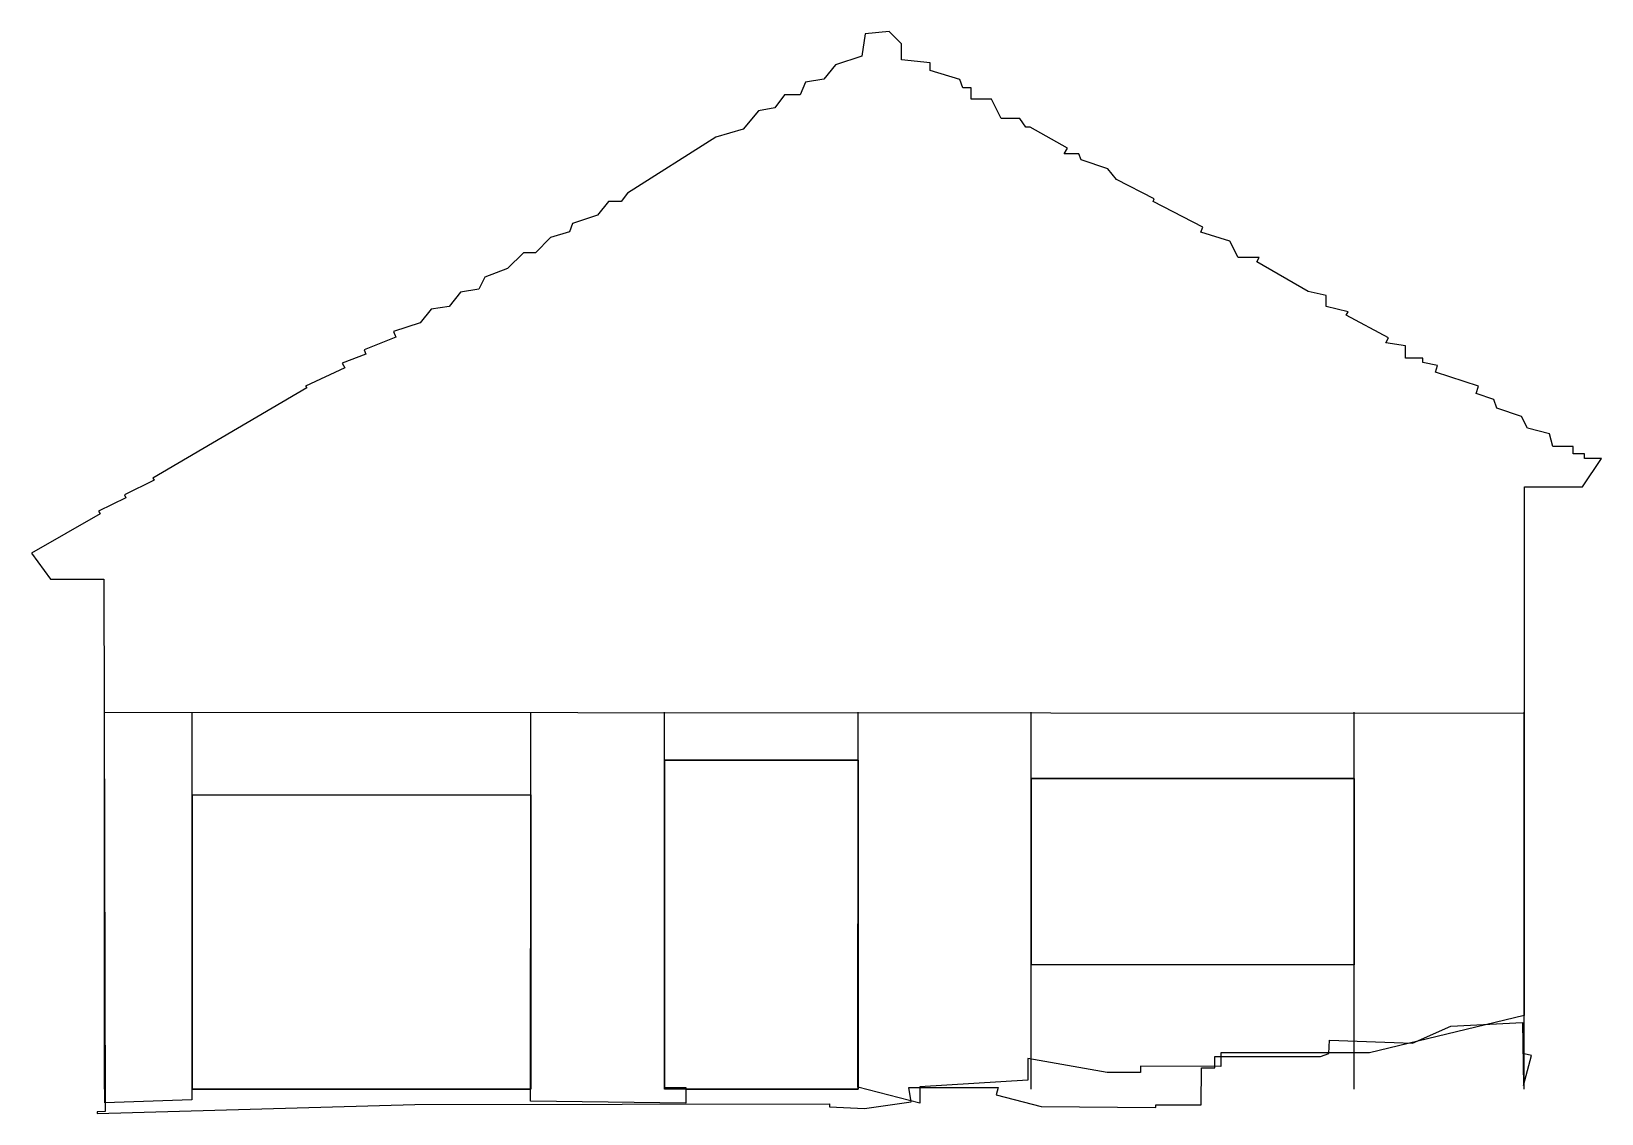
# Model space of a CAD drawing. Header units: metres. Extents: x -5.9 to 5.2, y -0.2 to 7.4.
import ezdxf

# ---------------------------------------------------------------- set-up
doc = ezdxf.new("R2010")
doc.units = ezdxf.units.M
for name, color, linetype, lineweight in [('S2B-FACADE-ASSUMED-RECESS', 30, 'Continuous', 25), ('S2B-FACADE-OBSERVED', 5, 'Continuous', 25), ('S2B-FACADE-OPENING-CANDIDATE', 6, 'Continuous', 25), ('S2B-FACADE-OPS-HOLE-BOUNDARY', 4, 'Continuous', 25), ('S2B-FACADE-VERTICAL-REFERENCE', 8, 'Continuous', 25)]:
    doc.layers.add(name, color=color, linetype=linetype, lineweight=lineweight)

msp = doc.modelspace()

# ---------------------------------------------------------------- linework, layer by layer
at = {"layer": 'S2B-FACADE-ASSUMED-RECESS'}
for points in [[(-0.075, 0.013), (-0.077, 0.013), (-0.075, 1.8), (-0.075, 2.316), (-1.438, 2.317), (-1.438, 1.8), (-1.438, 0.01), (-1.289, 0.01), (-1.289, 0), (-0.075, 0)], [(-2.381, 1.8), (-2.381, 2.07), (-4.767, 2.072), (-4.767, 1.8), (-4.767, 0), (-2.382, 0)]]:
    msp.add_lwpolyline(points, close=True, dxfattribs=at)
at = {"layer": 'S2B-FACADE-OBSERVED'}
for points in [[(-5.437, -0.16), (-5.437, -0.173), (-3.197, -0.109), (-0.277, -0.104), (-0.277, -0.125), (-0.03, -0.137), (0.298, -0.09), (0.283, 0.01), (0.911, 0.01), (0.898, -0.04), (1.214, -0.124), (2.024, -0.13), (2.024, -0.111), (2.343, -0.112), (2.344, 0.15), (2.439, 0.15), (2.439, 0.23), (3.183, 0.23), (3.242, 0.25), (3.246, 0.344), (3.831, 0.323), (4.101, 0.444), (4.606, 0.469), (4.614, 0.024), (4.669, 0.236), (4.618, 0.249), (4.621, 4.242), (5.028, 4.242), (5.163, 4.44), (5.043, 4.44), (5.043, 4.474), (4.963, 4.474), (4.963, 4.525), (4.82, 4.525), (4.797, 4.615), (4.641, 4.654), (4.599, 4.737), (4.426, 4.795), (4.405, 4.857), (4.28, 4.899), (4.296, 4.951), (3.993, 5.048), (4.008, 5.096), (3.903, 5.117), (3.903, 5.147), (3.781, 5.147), (3.781, 5.235), (3.644, 5.254), (3.663, 5.29), (3.363, 5.451), (3.379, 5.473), (3.223, 5.512), (3.223, 5.588), (3.097, 5.616), (2.734, 5.825), (2.752, 5.855), (2.603, 5.855), (2.545, 5.972), (2.339, 6.034), (2.354, 6.07), (2.003, 6.251), (2.012, 6.269), (1.746, 6.406), (1.684, 6.48), (1.496, 6.543), (1.481, 6.586), (1.378, 6.586), (1.4, 6.625), (1.137, 6.775), (1.108, 6.775), (1.064, 6.834), (0.934, 6.834), (0.866, 6.971), (0.723, 6.971), (0.723, 7.05), (0.663, 7.05), (0.643, 7.11), (0.433, 7.173), (0.433, 7.227), (0.232, 7.247), (0.232, 7.361), (0.144, 7.448), (-0.025, 7.431), (-0.048, 7.275), (-0.234, 7.213), (-0.316, 7.111), (-0.446, 7.092), (-0.482, 7.001), (-0.593, 7.001), (-0.661, 6.91), (-0.777, 6.89), (-0.885, 6.761), (-1.076, 6.703), (-1.7, 6.309), (-1.744, 6.251), (-1.833, 6.251), (-1.91, 6.155), (-2.088, 6.095), (-2.108, 6.036), (-2.241, 5.998), (-2.348, 5.89), (-2.433, 5.89), (-2.546, 5.778), (-2.705, 5.718), (-2.748, 5.632), (-2.875, 5.611), (-2.955, 5.511), (-3.083, 5.492), (-3.16, 5.397), (-3.347, 5.334), (-3.332, 5.296), (-3.555, 5.206), (-3.542, 5.175), (-3.71, 5.112), (-3.692, 5.079), (-3.967, 4.949), (-3.958, 4.939), (-5.044, 4.303), (-5.035, 4.287), (-5.244, 4.184), (-5.234, 4.164), (-5.426, 4.069), (-5.415, 4.051), (-5.899, 3.773), (-5.764, 3.59), (-5.389, 3.591), (-5.379, -0.159)], [(0.361, -0.1), (-0.077, 0.013), (-0.075, 2.316), (-1.438, 2.317), (-1.44, 0.01), (-1.289, 0.01), (-1.289, -0.099), (-2.382, -0.085), (-2.381, 2.07), (-4.767, 2.072), (-4.768, -0.075), (-5.381, -0.098), (-5.384, 2.653), (4.618, 2.647), (4.617, 0.517), (3.528, 0.254), (2.48, 0.255), (2.48, 0.159), (1.914, 0.16), (1.914, 0.117), (1.679, 0.117), (1.122, 0.215), (1.122, 0.062), (0.361, 0.016)]]:
    msp.add_lwpolyline(points, close=True, dxfattribs=at)
at = {"layer": 'S2B-FACADE-OPENING-CANDIDATE'}
for points in [[(-0.075, 0), (-1.438, 0), (-1.438, 2.317), (-0.075, 2.317)], [(3.42, 0.875), (1.144, 0.875), (1.144, 2.187), (3.42, 2.187)], [(-2.381, 0), (-4.767, 0), (-4.767, 2.072), (-2.381, 2.072)]]:
    msp.add_lwpolyline(points, close=True, dxfattribs=at)
at = {"layer": 'S2B-FACADE-OPS-HOLE-BOUNDARY'}
msp.add_lwpolyline([(3.42, 0.875), (3.42, 2.186), (1.145, 2.187), (1.144, 0.876)], close=True, dxfattribs=at)
at = {"layer": 'S2B-FACADE-VERTICAL-REFERENCE'}
for points in [[(-5.384, 0), (-5.384, 2.653)], [(-4.767, 0), (-4.767, 2.653)], [(-2.381, 0), (-2.381, 2.653)], [(-1.438, 0), (-1.438, 2.653)], [(-0.075, 0), (-0.075, 2.653)], [(1.144, 0), (1.144, 2.653)], [(3.42, 0), (3.42, 2.653)], [(4.618, 0), (4.618, 2.653)]]:
    msp.add_lwpolyline(points, dxfattribs=at)

doc.saveas('drawing.dxf')
